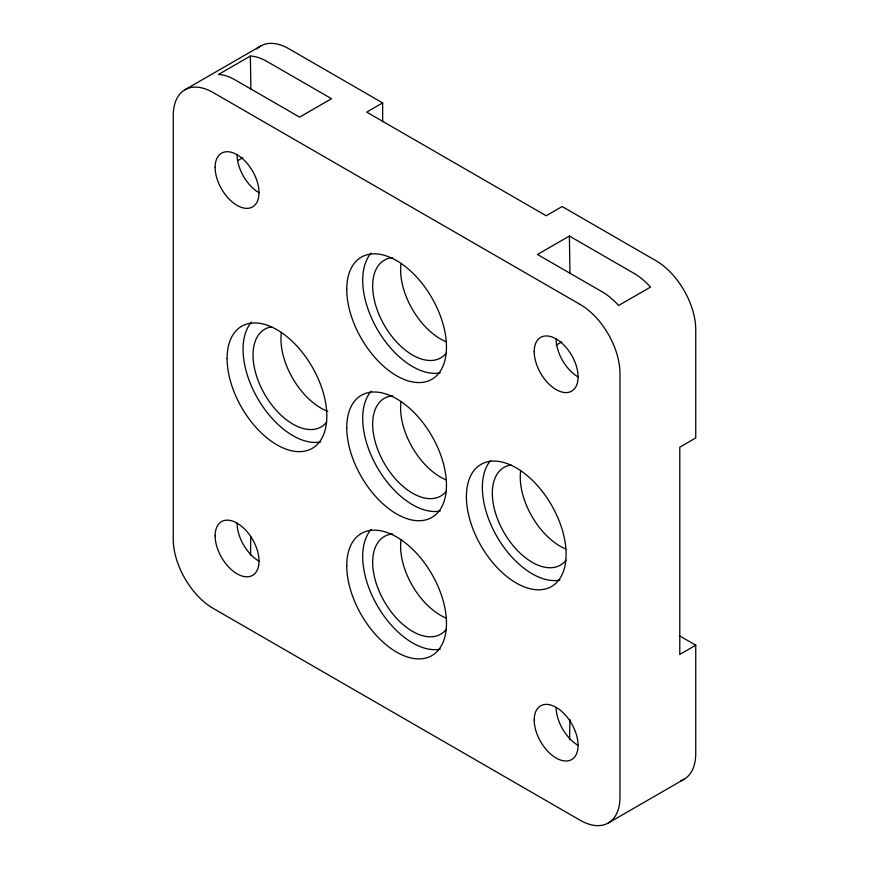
<?xml version="1.0" encoding="UTF-8"?>
<svg xmlns="http://www.w3.org/2000/svg" width="869" height="869" viewBox="0 0 869 869"><rect width="100%" height="100%" fill="white"/><g stroke="black" fill="none" stroke-linecap="round" stroke-linejoin="round"><path stroke-width="1.3" d="M250.511 555.389L250.793 536.445M569.586 739.682L569.89 719.358M184.934 89.746L260.722 46.003M250.381 56.05L218.477 74.473A56.409 32.566 60 0 1 235.075 79.883L299.599 117.13L331.513 98.708L266.989 61.46A56.409 32.566 60 0 0 250.381 56.05L250.891 89.529M238.149 160.352L242.712 157.713M382.653 121.801L382.653 102.911L366.696 112.123L546.177 215.74L562.134 206.529L655.856 260.646A56.409 32.566 60 0 1 695.743 329.72L695.743 437.954L679.786 447.166L679.786 654.411L695.743 645.2L695.743 753.423A56.409 32.566 60 0 1 680.731 780.764M569.401 236.053L537.487 254.476L602.011 291.723A56.409 32.566 60 0 1 618.619 305.497L650.523 287.074A56.409 32.566 60 0 0 633.925 273.311L569.401 236.053L569.955 273.616M556.095 345.221L561.787 341.93M608.278 822.997L684.066 779.254M382.653 102.911L288.921 48.794A56.409 32.566 60 0 0 256.833 48.979M679.384 635.75L695.743 645.2M259.005 561.157A31.023 17.912 60 0 1 237.074 523.16M565.915 549.034A56.409 32.566 60 0 1 520.672 470.661M446.264 618.12A56.409 32.566 60 0 1 401.022 539.747M327.765 411.319A56.409 32.566 60 0 1 281.371 332.501M446.264 479.949A56.409 32.566 60 0 1 401.022 401.587M446.264 341.789A56.409 32.566 60 0 1 401.022 263.416M565.991 560.244A56.409 32.566 60 0 1 504.009 532.534A56.409 32.566 60 0 1 511.005 465.002M559.908 580.101A70.508 40.702 60 0 1 496.959 536.597A70.508 40.702 60 0 1 490.757 460.342M578.081 745.363A31.023 17.912 60 0 1 556.149 707.377M259.005 192.712A31.023 17.912 60 0 1 237.074 154.715M578.081 376.929A31.023 17.912 60 0 1 556.149 338.932M440.246 372.855A70.508 40.702 60 0 1 377.309 329.351A70.508 40.702 60 0 1 371.106 253.096M446.34 352.999A56.409 32.566 60 0 1 383.837 324.376A56.409 32.566 60 0 1 392.625 257.604M440.246 649.186A70.508 40.702 60 0 1 377.309 605.682A70.508 40.702 60 0 1 371.106 529.417M446.34 629.319A56.409 32.566 60 0 1 383.837 600.707A56.409 32.566 60 0 1 392.625 533.935M320.596 441.941A70.508 40.702 60 0 1 257.658 398.436A70.508 40.702 60 0 1 251.445 322.182M326.69 422.073A56.409 32.566 60 0 1 264.708 394.363A56.409 32.566 60 0 1 271.704 326.831M440.246 511.026A70.508 40.702 60 0 1 377.309 467.522A70.508 40.702 60 0 1 371.106 391.256M446.34 491.159A56.409 32.566 60 0 1 383.837 462.536A56.409 32.566 60 0 1 392.625 395.764M580.079 304.389L213.144 92.549A56.409 32.566 60 0 0 173.257 115.577L173.257 539.28A56.409 32.566 60 0 0 213.144 608.354L580.079 820.206A56.409 32.566 60 0 0 619.966 797.177L619.966 373.474A56.409 32.566 60 0 0 580.079 304.389M215.132 535.825A31.023 17.912 60 0 0 248.045 576.755A31.023 17.912 60 0 0 248.045 532.882A31.023 17.912 60 0 0 215.132 535.825M466.403 496.677A70.508 40.702 60 0 0 541.191 589.703A70.508 40.702 60 0 0 541.191 489.997A70.508 40.702 60 0 0 466.403 496.677M534.207 720.043A31.023 17.912 60 0 0 567.12 760.972A31.023 17.912 60 0 0 567.12 717.099A31.023 17.912 60 0 0 534.207 720.043M215.132 167.38A31.023 17.912 60 0 0 248.045 208.321A31.023 17.912 60 0 0 248.045 164.447A31.023 17.912 60 0 0 215.132 167.38M534.207 351.597A31.023 17.912 60 0 0 567.12 392.538A31.023 17.912 60 0 0 567.12 348.665A31.023 17.912 60 0 0 534.207 351.597M346.753 289.431A70.508 40.702 60 0 0 421.541 382.458A70.508 40.702 60 0 0 421.541 282.751A70.508 40.702 60 0 0 346.753 289.431M346.753 565.752A70.508 40.702 60 0 0 421.541 658.789A70.508 40.702 60 0 0 421.541 559.071A70.508 40.702 60 0 0 346.753 565.752M227.102 358.506A70.508 40.702 60 0 0 301.88 451.543A70.508 40.702 60 0 0 301.88 351.826A70.508 40.702 60 0 0 227.102 358.506M346.753 427.591A70.508 40.702 60 0 0 421.541 520.618A70.508 40.702 60 0 0 421.541 420.911A70.508 40.702 60 0 0 346.753 427.591"/></g></svg>
